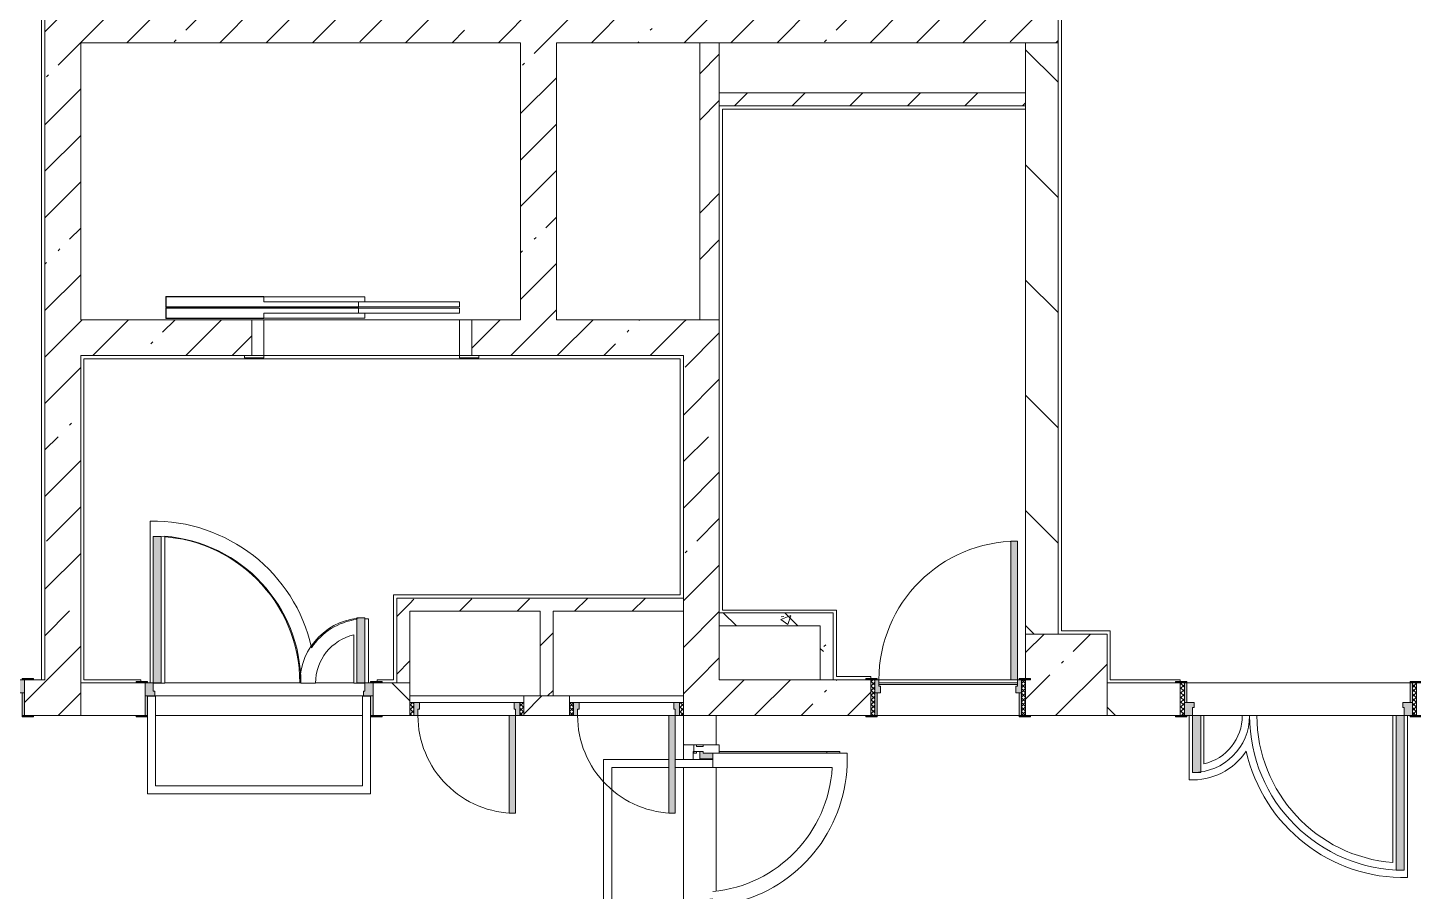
# Model space of a CAD drawing. Header units: millimetres. Extents: x -5524 to 188508, y -8553 to 29000.
# Drawn here: x 155973 to 164478, y 12321 to 17623 of the extents above; entities that cross this region are included whole.
import ezdxf

# ---------------------------------------------------------------- set-up
doc = ezdxf.new("R2010")
doc.units = ezdxf.units.MM
for name, color, linetype, lineweight, true_color in [('A-DETL-GENF-4', 7, 'Continuous', 5, 0xaaaaaa), ('A-DETL-GENF-5', 7, 'Continuous', 5, 0xe2e2e2), ('A-DOOR-4', 7, 'Continuous', 5, 0xaaaaaa), ('A-DOOR-5', 7, 'Continuous', 5, 0xe2e2e2), ('A-DOOR-FRAM-4', 7, 'Continuous', 5, 0xe2e2e2), ('A-DOOR-FRAM-5', 7, 'Continuous', 5, 0xaaaaaa), ('A-FLOR-2', 7, 'Continuous', 5, 0xaaaaaa), ('I-WALL-4', 7, 'Continuous', 5, 0x787878)]:
    doc.layers.add(name, color=color, linetype=linetype, lineweight=lineweight, true_color=true_color)
for name, color, linetype, lineweight in [('A-GLAZ-CWMG-2', 7, 'Continuous', 5), ('A-WALL', 7, 'Continuous', 9), ('I-WALL-2', 7, 'Continuous', 5), ('S-COLS-2', 7, 'Continuous', 5)]:
    doc.layers.add(name, color=color, linetype=linetype, lineweight=lineweight)
pattern_1 = [(45, (61498, 0), (-285.1231, 285.1231), []), (45, (61783.12, 0), (-285.1231, 285.1231), [504.031, -100.806, 16.764, -84.042])]
pattern_2 = [(45, (61498, 0), (-427.6843, 427.6843), []), (45, (61783.1, 0), (-427.6843, 427.6843), [])]
pattern_3 = [(135, (61498, 0), (-353.5534, -353.5534), [])]
pattern_4 = [(45, (61498, 0), (-176.7767, 176.7767), [])]
pattern_5 = [(135, (61498, 0), (-377.1708, -377.1708), [533.4, -88.9, 17.78, -88.9]), (135, (61498, 376.94), (-377.1708, -377.1708), []), (50, (61498, 0), (637.6445, -55.7866), [66.675, -733.425]), (355, (61498, 0), (-123.3494, 668.699), [53.34, -586.74]), (100.451, (61551.14, -4.65), (514.299, 612.908), [56.665, -623.315]), (46.184, (61498, 177.8), (948.7764, -147.1497), [100.012, -1100.137]), (96.636, (61577.1, 165.5), (830.909, 865.997), [84.998, -934.973]), (351.184, (61498, 177.8), (830.918, 865.988), [80.01, -880.11]), (21, (61586.9, 133.35), (530.6506, -357.9283), [66.675, -733.425]), (326, (61586.9, 133.35), (216.308, 644.6585), [53.34, -586.74]), (71.451, (61631.1, 103.5), (746.9596, 286.7243), [56.665, -623.315]), (37.5, (61498, 0), (10.81053, 295.9426), [16.764, -562.864, 16.764, -578.866, -588.962]), (37.5, (61498, 0), (10.81053, 295.9426), [-1175.258, 16.764, -572.198]), (7.5, (61498, 0), (233.8692, 350.6318), [16.764, -322.834, 16.764, -549.529, -224.472]), (7.5, (61498, 0), (233.8692, 350.6318), [-905.891, 16.764, -207.708]), (327.5, (61299.75, 0), (474.5678, -20.0513), [16.764, -205.486, 16.764, -676.656, -920.115]), (327.5, (61299.75, 0), (474.5678, -20.0513), [-915.67, 16.764, -903.351]), (317.5, (61210.85, 0), (518.4522, 88.9934), [16.764, -272.161, 16.764, -443.738, -653.415]), (317.5, (61210.85, 0), (518.4522, 88.9934), [-749.427, 16.764, -636.651])]

# ---------------------------------------------------------------- blocks, each defined once
blk = doc.blocks.new('110_Дверь_СКБ_2Ст - Д-1_л_Лестничная клетка EIS60 2-32142534-3_6_1_птичка')
at = {"layer": 'A-DOOR-5'}
for points in [[(612.5, 110), (662.5, 110), (662.5, 1010), (612.5, 1010), (612.5, 604.3)], [(-587.5, 110), (-587.5, 510), (-637.5, 510), (-637.5, 110)], [(712.5, -110), (712.5, 30), (697.5, 25.9), (697.5, -110)]]:
    blk.add_hatch(color=256, dxfattribs=at).paths.add_polyline_path(points)
h = blk.add_hatch(color=256, dxfattribs=at)
h.paths.add_polyline_path([(712.5, 30), (712.5, 110), (662.5, 110), (662.5, 60), (652.5, 60), (652.5, 30)])
h.paths.add_polyline_path([(-627.5, 30), (-627.5, 60), (-637.5, 60), (-637.5, 110), (-687.5, 110), (-687.5, 30)])
at = {"layer": 'A-DOOR-FRAM-4'}
for points in [[(-672.5, 110), (-672.5, 118), (-742.5, 118), (-742.5, 110)], [(767.5, 110), (767.5, 118), (697.5, 118), (697.5, 110)], [(-672.5, -110), (-672.5, 30), (-687.5, 25.9), (-687.5, -110)], [(-672.5, -118), (-672.5, -110), (-742.5, -110), (-742.5, -118)], [(767.5, -118), (767.5, -110), (697.5, -110), (697.5, -118)]]:
    blk.add_hatch(color=256, dxfattribs=at).paths.add_polyline_path(points)
at = {"layer": 'A-DOOR-4'}
for p, q in [((662.5, 1010), (612.5, 1010)), ((612.5, 1010), (612.5, 110)), ((662.5, 110), (662.5, 1010)), ((-637.5, 510), (-637.5, 110)), ((-587.5, 510), (-637.5, 510)), ((-587.5, 110), (-587.5, 510)), ((-637.5, 110), (-587.5, 110)), ((612.5, 110), (662.5, 110))]:
    blk.add_line(p, q, dxfattribs=at)
for centre, radius, start, end in [((662.5, 110), 900, 90, 180), ((-637.5, 110), 400, 360, 90)]:
    blk.add_arc(centre, radius, start, end, dxfattribs=at)
at = {"layer": 'A-DOOR-FRAM-5'}
for p, q in [((-672.5, 118), (-742.5, 118)), ((-742.5, 118), (-742.5, 110)), ((-742.5, 110), (-672.5, 110)), ((-637.5, 110), (-687.5, 110)), ((-687.5, 110), (-687.5, 30)), ((-672.5, 110), (-672.5, 118)), ((-637.5, 60), (-637.5, 110)), ((662.5, 110), (662.5, 60)), ((712.5, 110), (662.5, 110)), ((767.5, 118), (697.5, 118)), ((697.5, 118), (697.5, 110)), ((697.5, 110), (767.5, 110)), ((712.5, 30), (712.5, 110)), ((767.5, 110), (767.5, 118)), ((-687.5, 30), (-627.5, 30)), ((-672.5, 30), (-687.5, 30)), ((-687.5, 30), (-687.5, -110)), ((-672.5, -110), (-672.5, 30)), ((-627.5, 60), (-637.5, 60)), ((-627.5, 30), (-627.5, 60)), ((662.5, 60), (652.5, 60)), ((652.5, 60), (652.5, 30)), ((652.5, 30), (712.5, 30)), ((712.5, 30), (697.5, 30)), ((697.5, 30), (697.5, -110)), ((712.5, -110), (712.5, 30)), ((-672.5, -110), (-742.5, -110)), ((-742.5, -110), (-742.5, -118)), ((-742.5, -118), (-672.5, -118)), ((-687.5, -110), (-672.5, -110)), ((-672.5, -118), (-672.5, -110)), ((697.5, -110), (712.5, -110)), ((767.5, -110), (697.5, -110)), ((697.5, -110), (697.5, -118)), ((697.5, -118), (767.5, -118)), ((767.5, -118), (767.5, -110))]:
    blk.add_line(p, q, dxfattribs=at)
blk = doc.blocks.new('110_Дверь_СКБ_2Ст - Д-3а 1450x2100h_Лестничная клетка из коридора-32352288-3_6_1_птичка')
at = {"layer": 'A-DOOR-5'}
for points in [[(-587.5, 100), (-587.5, 1000), (-637.5, 1000), (-637.5, 100)], [(662.5, 100), (662.5, 500), (612.5, 500), (612.5, 100)], [(712.5, -100), (712.5, 20), (697.5, 20), (697.5, -100)]]:
    blk.add_hatch(color=256, dxfattribs=at).paths.add_polyline_path(points)
h = blk.add_hatch(color=256, dxfattribs=at)
h.paths.add_polyline_path([(712.5, 20), (712.5, 100), (662.5, 100), (662.5, 50), (652.5, 50), (652.5, 20)])
h.paths.add_polyline_path([(-627.5, 20), (-627.5, 50), (-637.5, 50), (-637.5, 100), (-687.5, 100), (-687.5, 20)])
at = {"layer": 'A-DOOR-FRAM-4'}
for points in [[(-672.5, 100), (-672.5, 108), (-742.5, 108), (-742.5, 100)], [(767.5, 100), (767.5, 108), (697.5, 108), (697.5, 100)], [(-672.5, -100), (-672.5, 20), (-687.5, 20), (-687.5, -100)], [(-672.5, -108), (-672.5, -100), (-742.5, -100), (-742.5, -108)], [(767.5, -108), (767.5, -100), (697.5, -100), (697.5, -108)]]:
    blk.add_hatch(color=256, dxfattribs=at).paths.add_polyline_path(points)
at = {"layer": 'A-DOOR-4'}
for p, q in [((-637.5, 1000), (-637.5, 100)), ((-587.5, 1000), (-637.5, 1000)), ((-587.5, 100), (-587.5, 1000)), ((662.5, 500), (612.5, 500)), ((612.5, 500), (612.5, 100)), ((662.5, 100), (662.5, 500)), ((-637.5, 100), (-587.5, 100)), ((612.5, 100), (662.5, 100))]:
    blk.add_line(p, q, dxfattribs=at)
for centre, radius, start, end in [((-637.5, 100), 900, 0, 90), ((662.5, 100), 400, 90, 180)]:
    blk.add_arc(centre, radius, start, end, dxfattribs=at)
at = {"layer": 'A-DOOR-FRAM-5'}
for p, q in [((-672.5, 108), (-742.5, 108)), ((-742.5, 108), (-742.5, 100)), ((-742.5, 100), (-672.5, 100)), ((-637.5, 100), (-687.5, 100)), ((-687.5, 100), (-687.5, 20)), ((-672.5, 100), (-672.5, 108)), ((-637.5, 50), (-637.5, 100)), ((662.5, 100), (662.5, 50)), ((712.5, 100), (662.5, 100)), ((767.5, 108), (697.5, 108)), ((697.5, 108), (697.5, 100)), ((697.5, 100), (767.5, 100)), ((712.5, 20), (712.5, 100)), ((767.5, 100), (767.5, 108)), ((-687.5, 20), (-627.5, 20)), ((-672.5, 20), (-687.5, 20)), ((-687.5, 20), (-687.5, -100)), ((-672.5, -100), (-672.5, 20)), ((-627.5, 50), (-637.5, 50)), ((-627.5, 20), (-627.5, 50)), ((662.5, 50), (652.5, 50)), ((652.5, 50), (652.5, 20)), ((652.5, 20), (712.5, 20)), ((712.5, 20), (697.5, 20)), ((697.5, 20), (697.5, -100)), ((712.5, -100), (712.5, 20)), ((-672.5, -100), (-742.5, -100)), ((-742.5, -100), (-742.5, -108)), ((-742.5, -108), (-672.5, -108)), ((-687.5, -100), (-672.5, -100)), ((-672.5, -108), (-672.5, -100)), ((697.5, -100), (712.5, -100)), ((767.5, -100), (697.5, -100)), ((697.5, -100), (697.5, -108)), ((697.5, -108), (767.5, -108)), ((767.5, -108), (767.5, -100))]:
    blk.add_line(p, q, dxfattribs=at)
blk = doc.blocks.new('110_Дверь_СКБ_1Ст_Внутренняя1 - Д-8_п_ 950x2100h_охрана 2-32352576-3_6_1_птичка')
at = {"layer": 'A-DOOR-4'}
h = blk.add_hatch(dxfattribs=at)
h.set_pattern_fill('FP_84', color=256, style=0, pattern_type=2)
h.set_pattern_definition([(135, (1826.41, 174.685), (-14.14214, -14.14214), []), (225, (1826.41, 174.685), (14.14214, -14.14214), [])])
h.paths.add_polyline_path([(487.5, -110), (487.5, 110), (462.5, 110), (462.5, -110)])
at = {"layer": 'A-DOOR-5'}
h = blk.add_hatch(color=256, dxfattribs=at)
h.paths.add_polyline_path([(462.5, 30), (462.5, 110), (437.5, 110), (437.5, 70), (427.5, 70), (427.5, 30)])
h.paths.add_polyline_path([(-402.5, 30), (-402.5, 70), (-412.5, 70), (-412.5, 110), (-437.5, 110), (-437.5, 30)])
at = {"layer": 'A-DOOR-FRAM-4'}
for points in [[(397.5, 110), (437.5, 110), (437.5, 960), (397.5, 960)], [(-422.5, 110), (-422.5, 118), (-492.5, 118), (-492.5, 110)], [(517.5, 110), (517.5, 118), (447.5, 118), (447.5, 110)], [(-422.5, -110), (-422.5, 30), (-437.5, 25.9), (-437.5, -110)], [(462.5, -110), (462.5, 30), (447.5, 25.9), (447.5, -110)], [(-422.5, -118), (-422.5, -110), (-492.5, -110), (-492.5, -118)], [(517.5, -118), (517.5, -110), (447.5, -110), (447.5, -118)]]:
    blk.add_hatch(color=256, dxfattribs=at).paths.add_polyline_path(points)
at = {"layer": 'A-DOOR-FRAM-5'}
h = blk.add_hatch(dxfattribs=at)
h.set_pattern_fill('FP_85', color=256, style=0, pattern_type=2)
h.set_pattern_definition([(45, (-296.384, 174.685), (-14.1421, 14.1421), []), (135, (-296.384, 174.685), (-14.1421, -14.1421), [])])
h.paths.add_polyline_path([(-437.5, -110), (-437.5, 110), (-462.5, 110), (-462.5, -110)])
at = {"layer": 'A-DOOR-4'}
for p, q in [((437.5, 960), (397.5, 960)), ((397.5, 960), (397.5, 110)), ((437.5, 110), (437.5, 960)), ((397.5, 110), (437.5, 110))]:
    blk.add_line(p, q, dxfattribs=at)
blk.add_arc((437.5, 110), 850, 90, 180, dxfattribs=at)
at = {"layer": 'A-DOOR-FRAM-5'}
for p, q in [((-422.5, 118), (-492.5, 118)), ((-492.5, 118), (-492.5, 110)), ((-492.5, 110), (-422.5, 110)), ((-437.5, 110), (-462.5, 110)), ((-462.5, 110), (-462.5, -110)), ((-412.5, 110), (-437.5, 110)), ((-437.5, 110), (-437.5, 30)), ((-437.5, -110), (-437.5, 110)), ((-422.5, 110), (-437.5, 110)), ((-437.5, 110), (-437.5, 109)), ((-437.5, 109), (-422.5, 109)), ((-422.5, 110), (-422.5, 118)), ((-422.5, 109), (-422.5, 110)), ((-412.5, 70), (-412.5, 110)), ((437.5, 110), (437.5, 70)), ((462.5, 110), (437.5, 110)), ((517.5, 118), (447.5, 118)), ((447.5, 118), (447.5, 110)), ((462.5, 110), (447.5, 110)), ((447.5, 110), (447.5, 109)), ((447.5, 110), (517.5, 110)), ((447.5, 109), (462.5, 109)), ((462.5, 30), (462.5, 110)), ((487.5, 110), (462.5, 110)), ((462.5, 110), (462.5, -110)), ((462.5, 109), (462.5, 110)), ((487.5, -110), (487.5, 110)), ((517.5, 110), (517.5, 118)), ((-437.5, 30), (-402.5, 30)), ((-422.5, 30), (-437.5, 30)), ((-437.5, 30), (-437.5, -110)), ((-422.5, -110), (-422.5, 30)), ((-402.5, 70), (-412.5, 70)), ((-402.5, 30), (-402.5, 70)), ((437.5, 70), (427.5, 70)), ((427.5, 70), (427.5, 30)), ((427.5, 30), (462.5, 30)), ((462.5, 30), (447.5, 30)), ((447.5, 30), (447.5, -110)), ((462.5, -110), (462.5, 30)), ((-422.5, -110), (-492.5, -110)), ((-492.5, -110), (-492.5, -118)), ((-492.5, -118), (-422.5, -118)), ((-462.5, -110), (-437.5, -110)), ((-437.5, -110), (-422.5, -110)), ((-422.5, -118), (-422.5, -110)), ((447.5, -110), (462.5, -110)), ((517.5, -110), (447.5, -110)), ((447.5, -110), (447.5, -118)), ((447.5, -118), (517.5, -118)), ((462.5, -110), (487.5, -110)), ((517.5, -118), (517.5, -110))]:
    blk.add_line(p, q, dxfattribs=at)
blk = doc.blocks.new('110_Дверь_СКБ_2Ст - Д-6_л__ ДОО_Дв_1450x2100h_Дверь из раздевальной в коридор-32357677-3_6_1_птичка')
at = {"layer": 'A-DOOR-4'}
h = blk.add_hatch(dxfattribs=at)
h.set_pattern_fill('FP_97', color=256, style=0, pattern_type=2)
h.set_pattern_definition([(135, (1576.41, 164.685), (-14.14214, -14.14214), []), (225, (1576.41, 164.685), (14.14214, -14.14214), [])])
h.paths.add_polyline_path([(737.5, 100), (712.5, 100), (712.5, -100), (737.5, -100), (737.5, -35.9)])
at = {"layer": 'A-DOOR-5'}
for points in [[(-587.5, 1050), (-637.5, 1050), (-637.5, 100), (-587.5, 100), (-587.5, 542.6)], [(612.5, 450), (612.5, 100), (662.5, 100), (662.5, 450)]]:
    blk.add_hatch(color=256, dxfattribs=at).paths.add_polyline_path(points)
h = blk.add_hatch(color=256, dxfattribs=at)
h.paths.add_polyline_path([(662.5, 100), (662.5, 50), (652.5, 50), (652.5, 20), (712.5, 20), (712.5, 100), (676, 100)])
h.paths.add_polyline_path([(-637.5, 100), (-687.5, 100), (-687.5, 20), (-627.5, 20), (-627.5, 50), (-637.5, 50)])
at = {"layer": 'A-DOOR-FRAM-4'}
for points in [[(-672.5, 108), (-742.5, 108), (-742.5, 100), (-672.5, 100)], [(697.5, 108), (697.5, 100), (767.5, 100), (767.5, 108)], [(-672.5, 20), (-687.5, 20), (-687.5, -100), (-672.5, -100), (-672.5, -35.9)], [(712.5, 20), (697.5, 20), (697.5, -100), (712.5, -100), (712.5, -35.9)], [(-672.5, -100), (-742.5, -100), (-742.5, -108), (-672.5, -108)], [(697.5, -100), (697.5, -108), (767.5, -108), (767.5, -100)]]:
    blk.add_hatch(color=256, dxfattribs=at).paths.add_polyline_path(points)
at = {"layer": 'A-DOOR-FRAM-5'}
h = blk.add_hatch(dxfattribs=at)
h.set_pattern_fill('FP_98', color=256, style=0, pattern_type=2)
h.set_pattern_definition([(45, (-546.384, 164.685), (-14.1421, 14.1421), []), (135, (-546.384, 164.685), (-14.1421, -14.1421), [])])
h.paths.add_polyline_path([(-712.5, 100), (-712.5, -100), (-687.5, -100), (-687.5, 100)])
at = {"layer": 'A-DOOR-4'}
for p, q in [((-637.5, 1050), (-637.5, 100)), ((-587.5, 1050), (-637.5, 1050)), ((-587.5, 100), (-587.5, 1050)), ((662.5, 450), (612.5, 450)), ((612.5, 450), (612.5, 100)), ((662.5, 100), (662.5, 450)), ((-637.5, 100), (-587.5, 100)), ((612.5, 100), (662.5, 100))]:
    blk.add_line(p, q, dxfattribs=at)
for centre, radius, start, end in [((-637.5, 100), 950, 0, 90), ((662.5, 100), 350, 90, 180)]:
    blk.add_arc(centre, radius, start, end, dxfattribs=at)
at = {"layer": 'A-DOOR-FRAM-5'}
for p, q in [((-672.5, 108), (-742.5, 108)), ((-742.5, 108), (-742.5, 100)), ((-742.5, 100), (-672.5, 100)), ((-687.5, 100), (-712.5, 100)), ((-712.5, 100), (-712.5, -100)), ((-637.5, 100), (-687.5, 100)), ((-687.5, 100), (-687.5, 20)), ((-687.5, -100), (-687.5, 100)), ((-672.5, 100), (-672.5, 108)), ((-637.5, 50), (-637.5, 100)), ((662.5, 100), (662.5, 50)), ((712.5, 100), (662.5, 100)), ((767.5, 108), (697.5, 108)), ((697.5, 108), (697.5, 100)), ((697.5, 100), (767.5, 100)), ((712.5, 20), (712.5, 100)), ((737.5, 100), (712.5, 100)), ((712.5, 100), (712.5, -100)), ((737.5, -100), (737.5, 100)), ((767.5, 100), (767.5, 108)), ((-687.5, 20), (-627.5, 20)), ((-672.5, 20), (-687.5, 20)), ((-687.5, 20), (-687.5, -100)), ((-672.5, -100), (-672.5, 20)), ((-627.5, 50), (-637.5, 50)), ((-627.5, 20), (-627.5, 50)), ((662.5, 50), (652.5, 50)), ((652.5, 50), (652.5, 20)), ((652.5, 20), (712.5, 20)), ((712.5, 20), (697.5, 20)), ((697.5, 20), (697.5, -100)), ((712.5, -100), (712.5, 20)), ((-672.5, -100), (-742.5, -100)), ((-742.5, -100), (-742.5, -108)), ((-742.5, -108), (-672.5, -108)), ((-712.5, -100), (-687.5, -100)), ((-687.5, -100), (-672.5, -100)), ((-672.5, -108), (-672.5, -100)), ((697.5, -100), (712.5, -100)), ((767.5, -100), (697.5, -100)), ((697.5, -100), (697.5, -108)), ((697.5, -108), (767.5, -108)), ((712.5, -100), (737.5, -100)), ((767.5, -108), (767.5, -100))]:
    blk.add_line(p, q, dxfattribs=at)
blk = doc.blocks.new('110_Дверь_СКБ_1Ст - д-18 700x2100h_Технический шкаф ЭОМ и СС-V115-3_6_1_птичка')
at = {"layer": 'A-DOOR-4'}
h = blk.add_hatch(dxfattribs=at)
h.set_pattern_fill('FP_107', color=256, style=0, pattern_type=2)
h.set_pattern_definition([(135, (1951.41, 124.685), (-14.14214, -14.14214), []), (225, (1951.41, 124.685), (14.14214, -14.14214), [])])
h.paths.add_polyline_path([(362.5, 60), (337.5, 60), (337.5, -20), (362.5, -20)])
at = {"layer": 'A-DOOR-5'}
h = blk.add_hatch(color=256, dxfattribs=at)
h.paths.add_polyline_path([(312.5, 60), (312.5, 20), (302.5, 20), (302.5, -20), (337.5, -20), (337.5, 60)])
h.paths.add_polyline_path([(-287.5, 60), (-312.5, 60), (-312.5, -20), (-277.5, -20), (-277.5, 20), (-287.5, 20)])
at = {"layer": 'A-DOOR-FRAM-4'}
blk.add_hatch(color=256, dxfattribs=at).paths.add_polyline_path([(-247.5, 660), (-287.5, 660), (-287.5, 60), (-247.5, 60), (-247.5, 502.6)])
at = {"layer": 'A-DOOR-FRAM-5'}
h = blk.add_hatch(dxfattribs=at)
h.set_pattern_fill('FP_108', color=256, style=0, pattern_type=2)
h.set_pattern_definition([(45, (-171.384, 124.685), (-14.1421, 14.1421), []), (135, (-171.384, 124.685), (-14.1421, -14.1421), [])])
h.paths.add_polyline_path([(-312.5, 60), (-337.5, 60), (-337.5, -20), (-312.5, -20)])
at = {"layer": 'A-DOOR-4'}
for p, q in [((-287.5, 660), (-287.5, 60)), ((-247.5, 660), (-287.5, 660)), ((-247.5, 60), (-247.5, 660)), ((-287.5, 60), (-247.5, 60))]:
    blk.add_line(p, q, dxfattribs=at)
blk.add_arc((-287.5, 60), 600, 360, 90, dxfattribs=at)
at = {"layer": 'A-DOOR-FRAM-5'}
for p, q in [((-312.5, 60), (-337.5, 60)), ((-337.5, 60), (-337.5, -20)), ((-287.5, 60), (-312.5, 60)), ((-312.5, 60), (-312.5, -20)), ((-312.5, -20), (-312.5, 60)), ((-287.5, 20), (-287.5, 60)), ((-277.5, 20), (-287.5, 20)), ((-277.5, -20), (-277.5, 20)), ((-247.5, 60), (312.5, 60)), ((312.5, 20), (302.5, 20)), ((302.5, 20), (302.5, -20)), ((312.5, 60), (312.5, 20)), ((337.5, 60), (312.5, 60)), ((337.5, -20), (337.5, 60)), ((362.5, 60), (337.5, 60)), ((337.5, 60), (337.5, -20)), ((362.5, -20), (362.5, 60)), ((-337.5, -20), (-312.5, -20)), ((-312.5, -20), (-277.5, -20)), ((302.5, -20), (-277.5, -20)), ((302.5, -20), (337.5, -20)), ((337.5, -20), (362.5, -20))]:
    blk.add_line(p, q, dxfattribs=at)
blk = doc.blocks.new('BSC_Колонна _Прямоугольная - 500х500-17857564-3_6_1_птичка')
at = {"layer": 'S-COLS-2'}
h = blk.add_hatch(dxfattribs=at)
h.set_pattern_fill('FP_137', color=256, style=0, pattern_type=2)
h.set_pattern_definition([(45, (-100850, -13650), (-285.1231, 285.1231), []), (45, (-100564.88, -13650), (-285.1231, 285.1231), [504.031, -100.806, 16.764, -84.042])])
h.paths.add_polyline_path([(-250, -250), (250, -250), (250, 250), (-250, 250), (-250, -22), (-220, -22), (-220, -30), (-250, -30), (-250, -114.1)])
for p, q in [((250, 250), (-250, 250)), ((-250, 250), (-250, -22)), ((250, -250), (250, 250)), ((-220, -250), (250, -250))]:
    blk.add_line(p, q, dxfattribs=at)
blk = doc.blocks.new('DOR_Дверь лифта - 1350х2050h-19118285-3_6_1_птичка')
at = {"layer": 'A-DOOR-4'}
for p, q in [((-600, 125), (-720, 125)), ((-720, 125), (-720, 110)), ((-720, 110), (-600, 110)), ((-675, 110), (-675, -110)), ((-600, 110), (-675, 110)), ((-600, 110), (-600, 125)), ((600, 110), (-600, 110)), ((-600, 110), (-600, -110)), ((720, 125), (600, 125)), ((600, 125), (600, 110)), ((600, -110), (600, 110)), ((675, 110), (600, 110)), ((600, 110), (720, 110)), ((675, -110), (675, 110)), ((720, 110), (720, 125)), ((-675, -110), (-600, -110)), ((-600, -110), (600, -110)), ((-600, -150), (-600, -180)), ((20, -150), (-600, -150)), ((-20, -120), (-20, -150)), ((600, -120), (-20, -120)), ((-20, -150), (600, -150)), ((20, -180), (20, -150)), ((600, -110), (675, -110)), ((600, -150), (600, -120)), ((-600, -180), (20, -180)), ((-600, -190), (-600, -220)), ((20, -190), (-600, -190)), ((-600, -220), (20, -220)), ((-20, -220), (-20, -250)), ((600, -220), (-20, -220)), ((-20, -250), (600, -250)), ((20, -220), (20, -190)), ((600, -250), (600, -220))]:
    blk.add_line(p, q, dxfattribs=at)
at = {"layer": 'A-DOOR-FRAM-5'}
for p, q in [((600, -117), (600, -120)), ((1203, -117), (600, -117)), ((600, -120), (1200, -120)), ((1200, -120), (1200, -180)), ((1203, -183), (1203, -117)), ((1200, -180), (20, -180)), ((20, -180), (20, -183)), ((20, -183), (1203, -183)), ((1203, -187), (20, -187)), ((20, -187), (20, -190)), ((20, -190), (1200, -190)), ((600, -250), (600, -253)), ((1200, -250), (600, -250)), ((600, -253), (1203, -253)), ((1200, -190), (1200, -250)), ((1203, -253), (1203, -187))]:
    blk.add_line(p, q, dxfattribs=at)
blk = doc.blocks.new('Дверь_Витражная_остекление_ - ВВ-7 остекление-32356329-3_6_1_птичка')
at = {"layer": 'A-DETL-GENF-5'}
blk.add_hatch(color=256, dxfattribs=at).paths.add_polyline_path([(-860, -20), (-860, -96), (-815, -96), (-815, -20)])
h = blk.add_hatch(color=256, dxfattribs=at)
h.paths.add_polyline_path([(865, -100), (900, -100), (900, -40), (910, -40), (910, -20), (865, -20), (865, -40)])
h.paths.add_polyline_path([(900, -880), (910, -880), (910, -140), (900, -140), (900, -833.5)])
at = {"layer": 'A-DETL-GENF-4'}
for p, q in [((-815, -20), (-860, -20)), ((-860, -96), (-860, -20)), ((-815, -20), (-860, -20)), ((-860, -20), (-860, -96)), ((865, -100), (865, -20)), ((865, -20), (865, -100)), ((910, -880), (910, -140)), ((910, -880), (910, -140)), ((910, -800), (900, -800)), ((910, -880), (900, -880)), ((900, -880), (910, -880))]:
    blk.add_line(p, q, dxfattribs=at)
at = {"layer": 'A-DOOR-4'}
for p, q in [((-910, 20), (-860, 20)), ((-910, -20), (-910, 20)), ((-860, 20), (-860, -20)), ((860, 20), (910, 20)), ((860, -20), (860, 20)), ((910, 20), (910, -20)), ((-860, -20), (-910, -20)), ((-860, -96), (-860, -20)), ((910, -20), (860, -20))]:
    blk.add_line(p, q, dxfattribs=at)
for centre, start, end in [((-860, -20), 354.58147, 0), ((860, -20), 180, 185.41853)]:
    blk.add_arc(centre, 860, start, end, dxfattribs=at)
blk = doc.blocks.new('Прямоугольный импост - Импост структурный с накладкой - 160мм Темный-32348142-3_6_1_птичка')
at = {"layer": 'A-GLAZ-CWMG-2'}
for p, q in [((0, 17), (-50, 17)), ((-50, 17), (-50, 0)), ((-50, 0), (-40, 0)), ((-40, 0), (-40, -40)), ((-10, -40), (-10, 0)), ((-10, 0), (0, 0)), ((0, 0), (0, 17)), ((-40, -40), (-50, -40)), ((-50, -40), (-50, -140)), ((0, -40), (-10, -40)), ((0, -140), (0, -40)), ((-50, -140), (0, -140))]:
    blk.add_line(p, q, dxfattribs=at)

msp = doc.modelspace()

# ---------------------------------------------------------------- hatches: boundary and pattern name
at = {"layer": 'I-WALL-2'}
h = msp.add_hatch(dxfattribs=at)
h.set_pattern_fill('FP_64', color=256, style=0, pattern_type=2)
h.set_pattern_definition(pattern_1)
h.paths.add_polyline_path([(162078, 17530), (162298, 17530), (162298, 21400), (162078, 21400), (162078, 17750)])
h = msp.add_hatch(dxfattribs=at)
h.set_pattern_fill('FP_64', color=256, style=0, pattern_type=2)
h.set_pattern_definition(pattern_1)
h.paths.add_polyline_path([(156298, 13620), (156298, 17750), (156078, 17750), (156078, 13620)])
h = msp.add_hatch(dxfattribs=at)
h.set_pattern_fill('FP_64', color=256, style=0, pattern_type=2)
h.set_pattern_definition(pattern_1)
h.paths.add_polyline_path([(162078, 17530), (162078, 17750), (156298, 17750), (156298, 17530), (159380.7, 17530)])
h = msp.add_hatch(dxfattribs=at)
h.set_pattern_fill('FP_64', color=256, style=0, pattern_type=2)
h.set_pattern_definition(pattern_1)
h.paths.add_polyline_path([(159218, 15830), (159218, 17530), (158998, 17530), (158998, 15830)])
h = msp.add_hatch(dxfattribs=at)
h.set_pattern_fill('FP_90', color=256, style=0, pattern_type=2)
h.set_pattern_definition(pattern_2)
h.paths.add_polyline_path([(160218, 15830), (160218, 17530), (160098, 17530), (160098, 15830)])
h = msp.add_hatch(dxfattribs=at)
h.set_pattern_fill('FP_67', color=256, style=0, pattern_type=2)
h.set_pattern_definition(pattern_3)
h.paths.add_polyline_path([(162298, 13900), (162298, 17530), (162098, 17530), (162098, 13900), (162282.1, 13900)])
h = msp.add_hatch(dxfattribs=at)
h.set_pattern_fill('FP_69', color=256, style=0, pattern_type=2)
h.set_pattern_definition(pattern_4)
h.paths.add_polyline_path([(162098, 17142.8), (162098, 17222.8), (160218, 17222.8), (160218, 17142.8)])
h = msp.add_hatch(dxfattribs=at)
h.set_pattern_fill('FP_64', color=256, style=0, pattern_type=2)
h.set_pattern_definition(pattern_1)
h.paths.add_polyline_path([(157348, 15610), (157348, 15830), (156298, 15830), (156298, 15610)])
h.paths.add_polyline_path([(159998, 15610), (159998, 15830), (158698, 15830), (158698, 15610), (159380.7, 15610)])
h = msp.add_hatch(dxfattribs=at)
h.set_pattern_fill('FP_64', color=256, style=0, pattern_type=2)
h.set_pattern_definition(pattern_1)
h.paths.add_polyline_path([(159998, 13620), (160218, 13620), (160218, 15830), (159998, 15830), (159998, 14040)])
h = msp.add_hatch(dxfattribs=at)
h.set_pattern_fill('FP_69', color=256, style=0, pattern_type=2)
h.set_pattern_definition(pattern_4)
h.paths.add_polyline_path([(158318, 13600), (158318, 14120), (158238, 14114.3), (158238, 13600)])
h = msp.add_hatch(dxfattribs=at)
h.set_pattern_fill('FP_69', color=256, style=0, pattern_type=2)
h.set_pattern_definition(pattern_4)
h.paths.add_polyline_path([(159998, 14040), (159998, 14120), (158318, 14114.3), (158318, 14040), (159380.7, 14040)])
h = msp.add_hatch(dxfattribs=at)
h.set_pattern_fill('FP_69', color=256, style=0, pattern_type=2)
h.set_pattern_definition(pattern_4)
h.paths.add_polyline_path([(159198, 13520), (159198, 14040), (159118, 14040), (159118, 13520)])
h = msp.add_hatch(dxfattribs=at)
h.set_pattern_fill('FP_64', color=256, style=0, pattern_type=2)
h.set_pattern_definition(pattern_1)
h.paths.add_polyline_path([(155953, 13400), (156298, 13400), (156298, 13620), (155953, 13620), (155953, 13535.9)])
h.paths.add_polyline_path([(154498, 13400), (154553, 13400), (154553, 13620), (154308, 13620), (154308, 13400)])
h = msp.add_hatch(dxfattribs=at)
h.set_pattern_fill('FP_64', color=256, style=0, pattern_type=2)
h.set_pattern_definition(pattern_1)
h.paths.add_polyline_path([(161148, 13400), (161148, 13620), (159998, 13620), (159998, 13400), (161118, 13400)])
h = msp.add_hatch(dxfattribs=at)
h.set_pattern_fill('FP_67', color=256, style=0, pattern_type=2)
h.set_pattern_definition(pattern_3)
h.paths.add_polyline_path([(156493, 13400), (156693, 13400), (156693, 13600), (156298, 13600), (156298, 13400)])
h.paths.add_polyline_path([(158318, 13400), (158318, 13600), (158093, 13600), (158093, 13400), (158148, 13400)])
h = msp.add_hatch(dxfattribs=at)
h.set_pattern_fill('FP_67', color=256, style=0, pattern_type=2)
h.set_pattern_definition(pattern_3)
h.paths.add_polyline_path([(182428, 13400), (182428, 13600), (180428.4, 13600), (180428.4, 13400), (181958, 13400)])
h.paths.add_polyline_path([(172548, 13400), (177098, 13400), (177098, 13600), (172548, 13600), (172548, 13535.9)])
h.paths.add_polyline_path([(171298, 13400), (172048, 13400), (172048, 13600), (171268, 13600), (171268, 13400)])
h.paths.add_polyline_path([(178948.4, 13400), (178978.4, 13400), (178978.4, 13600), (177598, 13600), (177598, 13400), (178024.4, 13400)])
h.paths.add_polyline_path([(169818, 13400), (169818, 13600), (164498, 13600), (164498, 13400), (169788, 13400)])
h.paths.add_polyline_path([(162598, 13400), (163048, 13400), (163048, 13600), (162598, 13600), (162598, 13535.9)])
h = msp.add_hatch(dxfattribs=at)
h.set_pattern_fill('FP_90', color=256, style=0, pattern_type=2)
h.set_pattern_definition(pattern_2)
h.paths.add_polyline_path([(159018, 13400), (159298, 13400), (159298, 13520), (159018, 13520), (159018, 13480)])
h = msp.add_hatch(dxfattribs=at)
h.set_pattern_fill('FP_67', color=256, style=0, pattern_type=2)
h.set_pattern_definition(pattern_3)
h.paths.add_polyline_path([(159998, 10600), (160198, 10600), (160198, 11320), (159998, 11320), (159998, 11120)])
h.paths.add_polyline_path([(159998, 13220), (160198, 13220), (160198, 13400), (159998, 13400)])
at = {"layer": 'I-WALL-4'}
h = msp.add_hatch(dxfattribs=at)
h.set_pattern_fill('FP_72', color=256, style=0, pattern_type=2)
h.set_pattern_definition(pattern_5)
h.paths.add_polyline_path([(160838, 13950), (160918, 13950), (160918, 14030), (160218, 14030), (160218, 13950), (160312.9, 13950)])
h = msp.add_hatch(dxfattribs=at)
h.set_pattern_fill('FP_72', color=256, style=0, pattern_type=2)
h.set_pattern_definition(pattern_5)
h.paths.add_polyline_path([(160918, 13620), (160918, 13950), (160838, 13950), (160838, 13620)])

# ---------------------------------------------------------------- linework, layer by layer
at = {"layer": 'A-FLOR-2'}
for p, q in [((162318, 21130), (162318, 13920)), ((156057, 13620), (156057, 17750)), ((160238, 17122.8), (160238, 14047.8)), ((162098, 17122.8), (160238, 17122.8)), ((159978, 15590), (156318, 15590)), ((156318, 15590), (156318, 13620)), ((159978, 14140), (159978, 15590)), ((156724.5, 14593.2), (156724.5, 13600)), ((156814.5, 13598.4), (156814.5, 14500.7)), ((158218, 13620), (158218, 14140)), ((158218, 14140), (159978, 14140)), ((160238, 14047.8), (160938, 14047.8)), ((160938, 14047.8), (160938, 13640)), ((158065.6, 13600), (158065.6, 13992.9)), ((157975.6, 13895.6), (157975.6, 13598.4)), ((162318, 13920), (162618, 13920)), ((162618, 13920), (162618, 13620)), ((156318, 13620), (156668, 13620)), ((156668, 13620), (156668, 13608)), ((158118, 13620), (158218, 13620)), ((158118, 13608), (158118, 13620)), ((160938, 13640), (161148, 13640)), ((161148, 13640), (161148, 13628)), ((162618, 13620), (163048, 13620)), ((163048, 13620), (163048, 13608)), ((156743, 13598.4), (156814.5, 13598.4)), ((157649.5, 13598.4), (157739.5, 13598.4)), ((157975.6, 13598.4), (158043, 13598.4)), ((161198, 13600), (162048, 13600)), ((162048, 13590.2), (161198, 13590.2)), ((156757.9, 13518.4), (156708, 13518.4)), ((156753, 13520), (158033, 13520)), ((156757.9, 12968.4), (156757.9, 13518.4)), ((158077.9, 13518.4), (158027.9, 13518.4)), ((158027.9, 13518.4), (158027.9, 12968.4)), ((158077.9, 12918.4), (158077.9, 13518.4)), ((156707.9, 13392), (156707.9, 12918.4)), ((163102.2, 13400), (163102.2, 13005.6)), ((163192.2, 13400), (163173, 13400)), ((163192.2, 13102.9), (163192.2, 13400)), ((163518.4, 13400), (163428.4, 13400)), ((164373, 13400), (164353.4, 13400)), ((164353.4, 13400), (164353.4, 12497.7)), ((164443.4, 12405.2), (164443.4, 13400)), ((159908, 13130), (159508, 13130)), ((159508, 13130), (159508, 11455)), ((160058, 13130), (159948, 13130)), ((160178, 13130), (160098, 13130)), ((160178, 13080), (160178, 13170)), ((161002.1, 13170), (160218, 13170)), ((159558, 11505), (159558, 13080)), ((159558, 13080), (159908, 13080)), ((159948, 13080), (160911.5, 13080)), ((158027.9, 12968.4), (156757.9, 12968.4)), ((156707.9, 12918.4), (158077.9, 12918.4))]:
    msp.add_line(p, q, dxfattribs=at)
for centre, radius, start, end in [((156744.5, 13598.4), 995, 12.67054, 91.1511), ((156744.5, 13598.4), 905, 0, 85.56313), ((158044.5, 13598.4), 395, 97.4974, 146.45952), ((158044.5, 13598.4), 395, 86.92799, 90.21838), ((158044.5, 13598.4), 305, 103.0427, 180), ((163123.4, 13400), 305, 283.0427, 360), ((164423.4, 13400), 905, 180, 265.56313), ((160098, 13130), 905, 288.14412, 2.53324), ((163123.4, 13400), 395, 266.92799, 326.45952), ((164423.4, 13400), 995, 192.67054, 271.1511), ((160098, 13130), 815, 275.6332, 356.48271)]:
    msp.add_arc(centre, radius, start, end, dxfattribs=at)
at = {"layer": 'A-WALL'}
for p, q in [((160218, 17222.8), (160218, 17142.8)), ((162098, 17142.8), (162098, 17222.8)), ((159998, 14040), (159998, 14120)), ((160218, 14030), (160218, 13950)), ((160838, 13620), (160918, 13620)), ((156298, 13400), (156298, 13600)), ((158238, 13600), (158318, 13600)), ((159118, 13520), (159198, 13520))]:
    msp.add_line(p, q, dxfattribs=at)
at = {"layer": 'I-WALL-2'}
for p, q in [((162298, 13900), (162298, 21400)), ((156078, 17750), (156078, 13620)), ((156298, 15830), (156298, 17530)), ((156298, 17530), (158998, 17530)), ((158998, 17530), (158998, 15830)), ((159218, 15830), (159218, 17530)), ((162298, 17530), (159218, 17530)), ((160098, 17530), (160098, 15830)), ((160218, 17222.8), (160218, 17530)), ((162098, 17530), (162098, 17222.8)), ((162098, 17222.8), (160218, 17222.8)), ((160218, 17142.8), (162098, 17142.8)), ((160218, 14030), (160218, 17142.8)), ((162098, 17142.8), (162098, 13900)), ((157348, 15830), (156298, 15830)), ((157348, 15610), (157348, 15830)), ((158998, 15830), (158698, 15830)), ((158698, 15830), (158698, 15610)), ((160218, 15830), (159218, 15830)), ((156298, 13600), (156298, 15610)), ((156298, 15610), (157348, 15610)), ((158698, 15610), (159998, 15610)), ((159998, 15610), (159998, 14120)), ((158238, 14120), (158238, 13600)), ((159998, 14120), (158238, 14120)), ((158318, 13480), (158318, 14040)), ((158318, 14040), (159118, 14040)), ((159118, 14040), (159118, 13520)), ((159198, 14040), (159998, 14040)), ((159198, 13520), (159198, 14040)), ((159998, 14040), (159998, 13480)), ((160918, 14030), (160218, 14030)), ((160218, 13950), (160838, 13950)), ((160218, 13620), (160218, 13950)), ((160838, 13950), (160838, 13620)), ((160918, 13620), (160918, 14030)), ((156078, 13620), (156008, 13620)), ((160838, 13620), (160218, 13620)), ((161118, 13620), (160918, 13620)), ((161198, 13620), (162008, 13620)), ((156638, 13600), (156298, 13600)), ((156814.5, 13600), (157649.4, 13600)), ((157739.6, 13600), (157975.6, 13600)), ((158238, 13600), (158148, 13600)), ((163018, 13600), (162598, 13600)), ((163088, 13600), (164458, 13600)), ((158318, 13520), (159118, 13520)), ((159018, 13520), (159018, 13480)), ((159198, 13520), (159998, 13520)), ((159298, 13480), (159298, 13520)), ((156008, 13400), (156638, 13400)), ((158027.9, 13400), (156757.9, 13400)), ((158148, 13400), (158318, 13400)), ((159018, 13400), (159298, 13400)), ((159998, 13400), (161118, 13400)), ((160198, 13400), (159998, 13400)), ((159998, 13400), (159998, 13130)), ((160198, 13220), (160198, 13400)), ((162058, 13400), (161188, 13400)), ((162598, 13400), (163018, 13400)), ((163428.4, 13400), (163192.2, 13400)), ((164353.4, 13400), (163518.4, 13400)), ((159998, 13220), (160198, 13220)), ((159998, 11505), (159998, 13080)), ((160198, 13080), (160198, 12322.1))]:
    msp.add_line(p, q, dxfattribs=at)

# ---------------------------------------------------------------- block references
at = {"layer": 'A-DOOR-4'}
for name, p, rotation in [('DOR_Дверь лифта - 1350х2050h-19118285-3_6_1_птичка', (158023, 15720), 180), ('110_Дверь_СКБ_2Ст - Д-6_л__ ДОО_Дв_1450x2100h_Дверь из раздевальной в коридор-32357677-3_6_1_птичка', (163785.5, 13500), 180), ('110_Дверь_СКБ_1Ст - д-18 700x2100h_Технический шкаф ЭОМ и СС-V115-3_6_1_птичка', (158680.5, 13460), 180), ('110_Дверь_СКБ_1Ст - д-18 700x2100h_Технический шкаф ЭОМ и СС-V115-3_6_1_птичка', (159660.5, 13460), 180), ('Дверь_Витражная_остекление_ - ВВ-7 остекление-32356329-3_6_1_птичка', (160078, 12270), 89.99999999999993)]:
    msp.add_blockref(name, p, dxfattribs=dict(at, rotation=rotation))
for name, p in [('110_Дверь_СКБ_2Ст - Д-1_л_Лестничная клетка EIS60 2-32142534-3_6_1_птичка', (155240.5, 13510)), ('110_Дверь_СКБ_2Ст - Д-3а 1450x2100h_Лестничная клетка из коридора-32352288-3_6_1_птичка', (157380.5, 13500)), ('110_Дверь_СКБ_1Ст_Внутренняя1 - Д-8_п_ 950x2100h_охрана 2-32352576-3_6_1_птичка', (161610.5, 13510))]:
    msp.add_blockref(name, p, dxfattribs=at)
at = {"layer": 'A-GLAZ-CWMG-2', "rotation": 89.99999999999993}
msp.add_blockref('Прямоугольный импост - Импост структурный с накладкой - 160мм Темный-32348142-3_6_1_птичка', (160078, 13220), dxfattribs=at)
at = {"layer": 'S-COLS-2'}
msp.add_blockref('BSC_Колонна _Прямоугольная - 500х500-17857564-3_6_1_птичка', (162348, 13650), dxfattribs=at)

doc.saveas('drawing.dxf')
